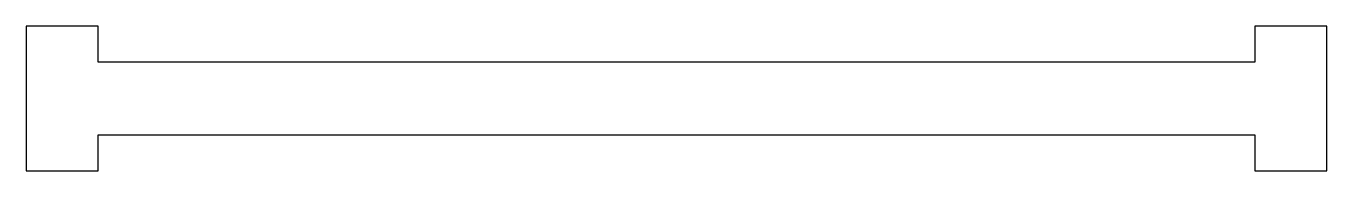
# Model space of a CAD drawing. Header units: millimetres. Extents: x 0 to 180, y 0 to 20.
import ezdxf

# ---------------------------------------------------------------- set-up
doc = ezdxf.new("R2010")
doc.units = ezdxf.units.MM

msp = doc.modelspace()

# ---------------------------------------------------------------- linework, layer by layer
at = {"layer": 'TEST_CUT'}
msp.add_lwpolyline([(0, 0), (10, 0), (10, 5), (170, 5), (170, 0), (180, 0), (180, 20), (170, 20), (170, 15), (10, 15), (10, 20), (0, 20)], close=True, dxfattribs=at)

doc.saveas('drawing.dxf')
